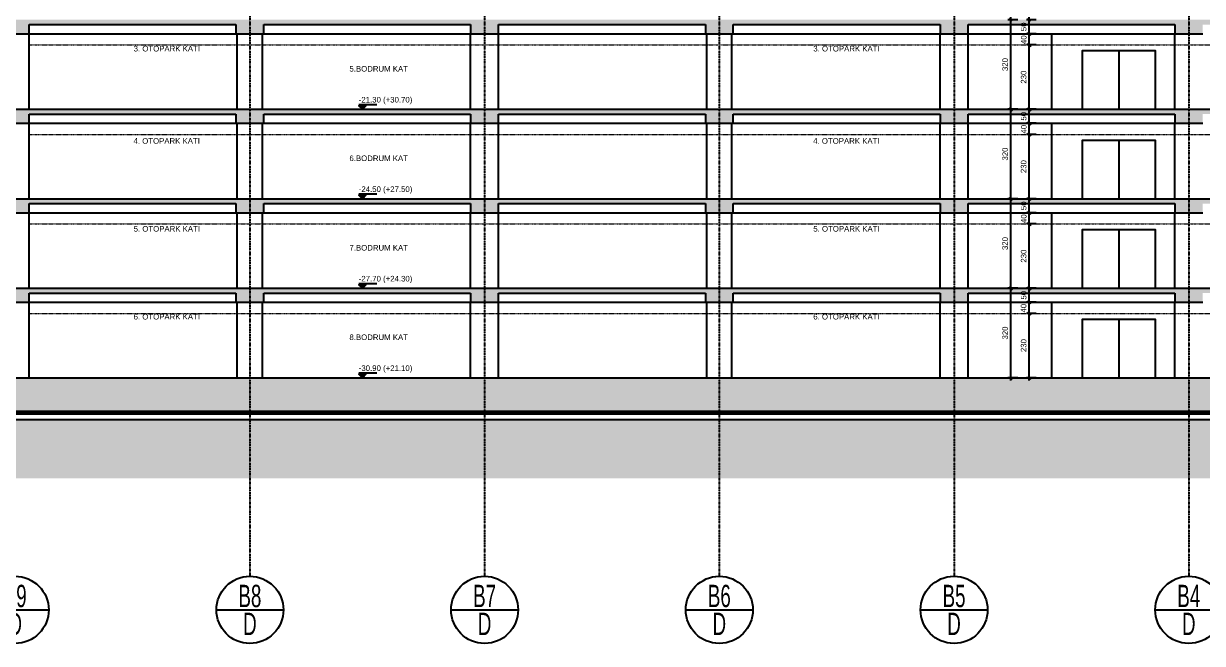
# Model space of a CAD drawing. Header units: centimetres. Extents: x -678439 to 71514, y -426864 to 8594.
# Drawn here: x 62546 to 66765, y 1170 to 3387 of the extents above; entities that cross this region are included whole.
import ezdxf
from ezdxf.enums import TextEntityAlignment as Align

# ---------------------------------------------------------------- set-up
doc = ezdxf.new("R2010")
doc.units = ezdxf.units.CM
doc.header["$LTSCALE"] = 0.01
doc.header["$MEASUREMENT"] = 0
doc.header["$PDMODE"] = 3
for name, pattern in [('$0$CENTER', [50.8, 31.75, -6.35, 6.35, -6.35]), ('HIDDEN', [9.525, 6.35, -3.175]), ('HIDDEN2', [0.1875, 0.125, -0.0625]), ('K5LT_AXLED', [19.5, 15, -1.5, 1.5, -1.5])]:
    doc.linetypes.add(name, pattern=pattern)
doc.layers.get('0').update_dxf_attribs({"lineweight": 0})
doc.layers.get('DefPoints').update_dxf_attribs({"color": 200})
for name, color, linetype in [('$0$V-0_Axis', 8, '$0$CENTER'), ('150714_akslar$0$V-0_Text_Axis_10', 132, 'Continuous'), ('150714_akslar$0$V_DUVAR', 3, 'Continuous'), ('AR-Water Isolation', 1, 'HIDDEN2'), ('V-0_Dimension', 1, 'Continuous'), ('V-0_Elevation_015', 103, 'Continuous'), ('V-0_Elevation_030', 30, 'Continuous'), ('V-0_Hatch_Concrete', 252, 'Continuous'), ('V-0_Notation_Level_500', 2, 'Continuous'), ('V-0_Text_Tr', 7, 'Continuous'), ('V-2_Column', 160, 'Continuous')]:
    doc.layers.add(name, color=color, linetype=linetype)
doc.layers.add('AR-HIDDEN', color=9, linetype='HIDDEN', lineweight=18)
doc.styles.add('150714_akslar$0$VIVA_200', font='arial.ttf', dxfattribs={"width": 0.6, "height": 40})
doc.styles.add('VIVA_100', font='arial.ttf', dxfattribs={"height": 20})
doc.dimstyles.new('VIVA_100', dxfattribs={"dimscale": 10, "dimtxt": 25, "dimasz": 1, "dimexe": 1, "dimexo": 1, "dimgap": 1, "dimtad": 1, "dimdec": 0, "dimzin": 3, "dimdsep": 46, "dimtxsty": 'VIVA_100', "dimblk": 'OBLIQUE', "dimcen": 0, "dimdle": 1, "dimclrd": 256, "dimclre": 256, "dimclrt": 256, "dimadec": 1, "dimazin": 0, "dimtfac": 0.75, "dimtdec": 0, "dimtix": 1, "dimtmove": 2, "dimatfit": 2, "dimldrblk": 'DOT', "dimfxlon": 1, "dimfrac": 1, "dimtolj": 1, "dimtzin": 0, "dimlwd": -1, "dimlwe": -1, "dimarcsym": 0})

# ---------------------------------------------------------------- blocks, each defined once
blk = doc.blocks.new('_OBLIQUE')
at = {"color": 0, "linetype": 'ByBlock'}
blk.add_line((-0.5, -0.5), (0.5, 0.5), dxfattribs=at)
blk = doc.blocks.new('*D170')
at = {"layer": 'DefPoints', "color": 0, "transparency": 16777216}
for p in [(66145.1, 2350), (66407.4, 2350), (66407.4, 2120)]:
    blk.add_point(p, dxfattribs=at)
at = {"layer": 'V-0_Dimension', "transparency": 16777216}
for p, q in [((66170.1, 2350), (66135.1, 2350)), ((66145.1, 2110), (66145.1, 2360)), ((66170.1, 2120), (66135.1, 2120))]:
    blk.add_line(p, q, dxfattribs=at)
at = {"layer": 'V-0_Dimension', "transparency": 16777216, "xscale": 10, "yscale": 10, "zscale": 10}
for p, rotation in [((66145.1, 2350), 90), ((66145.1, 2120), 270)]:
    blk.add_blockref('_OBLIQUE', p, dxfattribs=dict(at, rotation=rotation))
at = {"layer": 'V-0_Dimension', "transparency": 16777216, "insert": (66124.9, 2235), "char_height": 20, "attachment_point": 5, "rotation": 90, "style": 'VIVA_100'}
blk.add_mtext('\\A1;230 ', dxfattribs=at)
blk = doc.blocks.new('_DOT')
blk.add_line((-0.5, 0), (-1, 0))
at = {"const_width": 0.5}
blk.add_lwpolyline([(-0.25, 0, 1), (0.25, 0, 1)], format="xyb", close=True, dxfattribs=at)
blk = doc.blocks.new('*D171')
at = {"layer": 'DefPoints', "color": 0, "transparency": 16777216}
for p in [(66145.1, 2390), (66225.7, 2390), (66225.7, 2350)]:
    blk.add_point(p, dxfattribs=at)
at = {"layer": 'V-0_Dimension', "transparency": 16777216}
for p, q in [((66170.1, 2390), (66135.1, 2390)), ((66145.1, 2340), (66145.1, 2400)), ((66170.1, 2350), (66135.1, 2350))]:
    blk.add_line(p, q, dxfattribs=at)
at = {"layer": 'V-0_Dimension', "transparency": 16777216, "xscale": 10, "yscale": 10, "zscale": 10}
for p, rotation in [((66145.1, 2390), 90), ((66145.1, 2350), 270)]:
    blk.add_blockref('_OBLIQUE', p, dxfattribs=dict(at, rotation=rotation))
at = {"layer": 'V-0_Dimension', "transparency": 16777216, "insert": (66124.6, 2368.7), "char_height": 20, "attachment_point": 5, "rotation": 90, "style": 'VIVA_100'}
blk.add_mtext('\\A1;40 ', dxfattribs=at)
blk = doc.blocks.new('*D172')
at = {"layer": 'DefPoints', "color": 0, "transparency": 16777216}
for p in [(66145.1, 2440), (66225.7, 2440), (66225.7, 2390)]:
    blk.add_point(p, dxfattribs=at)
at = {"layer": 'V-0_Dimension', "transparency": 16777216}
for p, q in [((66145.1, 2380), (66145.1, 2450)), ((66170.1, 2440), (66135.1, 2440)), ((66170.1, 2390), (66135.1, 2390))]:
    blk.add_line(p, q, dxfattribs=at)
at = {"layer": 'V-0_Dimension', "transparency": 16777216, "xscale": 10, "yscale": 10, "zscale": 10}
for p, rotation in [((66145.1, 2440), 90), ((66145.1, 2390), 270)]:
    blk.add_blockref('_OBLIQUE', p, dxfattribs=dict(at, rotation=rotation))
at = {"layer": 'V-0_Dimension', "transparency": 16777216, "insert": (66124.9, 2415), "char_height": 20, "attachment_point": 5, "rotation": 90, "style": 'VIVA_100'}
blk.add_mtext('\\A1;50 ', dxfattribs=at)
blk = doc.blocks.new('*D173')
at = {"layer": 'DefPoints', "color": 0, "transparency": 16777216}
for p in [(66145.1, 2670), (66407.4, 2670), (66225.7, 2440)]:
    blk.add_point(p, dxfattribs=at)
at = {"layer": 'V-0_Dimension', "transparency": 16777216}
for p, q in [((66170.1, 2670), (66135.1, 2670)), ((66145.1, 2430), (66145.1, 2680)), ((66170.1, 2440), (66135.1, 2440))]:
    blk.add_line(p, q, dxfattribs=at)
at = {"layer": 'V-0_Dimension', "transparency": 16777216, "xscale": 10, "yscale": 10, "zscale": 10}
for p, rotation in [((66145.1, 2670), 90), ((66145.1, 2440), 270)]:
    blk.add_blockref('_OBLIQUE', p, dxfattribs=dict(at, rotation=rotation))
at = {"layer": 'V-0_Dimension', "transparency": 16777216, "insert": (66124.9, 2555), "char_height": 20, "attachment_point": 5, "rotation": 90, "style": 'VIVA_100'}
blk.add_mtext('\\A1;230 ', dxfattribs=at)
blk = doc.blocks.new('*D174')
at = {"layer": 'DefPoints', "color": 0, "transparency": 16777216}
for p in [(66145.1, 2710), (66407.4, 2710), (66407.4, 2670)]:
    blk.add_point(p, dxfattribs=at)
at = {"layer": 'V-0_Dimension', "transparency": 16777216}
for p, q in [((66170.1, 2710), (66135.1, 2710)), ((66145.1, 2660), (66145.1, 2720)), ((66170.1, 2670), (66135.1, 2670))]:
    blk.add_line(p, q, dxfattribs=at)
at = {"layer": 'V-0_Dimension', "transparency": 16777216, "xscale": 10, "yscale": 10, "zscale": 10}
for p, rotation in [((66145.1, 2710), 90), ((66145.1, 2670), 270)]:
    blk.add_blockref('_OBLIQUE', p, dxfattribs=dict(at, rotation=rotation))
at = {"layer": 'V-0_Dimension', "transparency": 16777216, "insert": (66125.3, 2688.9), "char_height": 20, "attachment_point": 5, "rotation": 90, "style": 'VIVA_100'}
blk.add_mtext('\\A1;40 ', dxfattribs=at)
blk = doc.blocks.new('*D175')
at = {"layer": 'DefPoints', "color": 0, "transparency": 16777216}
for p in [(66145.1, 2760), (66225.7, 2760), (66407.4, 2710)]:
    blk.add_point(p, dxfattribs=at)
at = {"layer": 'V-0_Dimension', "transparency": 16777216}
for p, q in [((66170.1, 2760), (66135.1, 2760)), ((66145.1, 2700), (66145.1, 2770)), ((66170.1, 2710), (66135.1, 2710))]:
    blk.add_line(p, q, dxfattribs=at)
at = {"layer": 'V-0_Dimension', "transparency": 16777216, "xscale": 10, "yscale": 10, "zscale": 10}
for p, rotation in [((66145.1, 2760), 90), ((66145.1, 2710), 270)]:
    blk.add_blockref('_OBLIQUE', p, dxfattribs=dict(at, rotation=rotation))
at = {"layer": 'V-0_Dimension', "transparency": 16777216, "insert": (66124.9, 2735), "char_height": 20, "attachment_point": 5, "rotation": 90, "style": 'VIVA_100'}
blk.add_mtext('\\A1;50 ', dxfattribs=at)
blk = doc.blocks.new('*D176')
at = {"layer": 'DefPoints', "color": 0, "transparency": 16777216}
for p in [(66078.7, 2440), (66266.6, 2440), (66266.6, 2120)]:
    blk.add_point(p, dxfattribs=at)
at = {"layer": 'V-0_Dimension', "transparency": 16777216}
for p, q in [((66078.7, 2110), (66078.7, 2450)), ((66103.7, 2440), (66068.7, 2440)), ((66103.7, 2120), (66068.7, 2120))]:
    blk.add_line(p, q, dxfattribs=at)
at = {"layer": 'V-0_Dimension', "transparency": 16777216, "xscale": 10, "yscale": 10, "zscale": 10}
for p, rotation in [((66078.7, 2440), 90), ((66078.7, 2120), 270)]:
    blk.add_blockref('_OBLIQUE', p, dxfattribs=dict(at, rotation=rotation))
at = {"layer": 'V-0_Dimension', "transparency": 16777216, "insert": (66058.5, 2280), "char_height": 20, "attachment_point": 5, "rotation": 90, "style": 'VIVA_100'}
blk.add_mtext('\\A1;320 ', dxfattribs=at)
blk = doc.blocks.new('*D177')
at = {"layer": 'DefPoints', "color": 0, "transparency": 16777216}
for p in [(66078.7, 2760), (66266.6, 2760), (66266.6, 2440)]:
    blk.add_point(p, dxfattribs=at)
at = {"layer": 'V-0_Dimension', "transparency": 16777216}
for p, q in [((66103.7, 2760), (66068.7, 2760)), ((66078.7, 2430), (66078.7, 2770)), ((66103.7, 2440), (66068.7, 2440))]:
    blk.add_line(p, q, dxfattribs=at)
at = {"layer": 'V-0_Dimension', "transparency": 16777216, "xscale": 10, "yscale": 10, "zscale": 10}
for p, rotation in [((66078.7, 2760), 90), ((66078.7, 2440), 270)]:
    blk.add_blockref('_OBLIQUE', p, dxfattribs=dict(at, rotation=rotation))
at = {"layer": 'V-0_Dimension', "transparency": 16777216, "insert": (66058.5, 2600), "char_height": 20, "attachment_point": 5, "rotation": 90, "style": 'VIVA_100'}
blk.add_mtext('\\A1;320 ', dxfattribs=at)
blk = doc.blocks.new('150714_akslar$0$V_AKS ETIKET')
at = {"layer": '150714_akslar$0$V-0_Text_Axis_10', "ltscale": 50}
blk.add_line((-60, 60), (60, 60), dxfattribs=at)
blk.add_circle((0, 60), 60, dxfattribs=at)
at = {"layer": '150714_akslar$0$V-0_Text_Axis_10', "style": '150714_akslar$0$VIVA_200', "width": 0.6}
for tag, p in [('AKS', (0, 52.8)), ('BLOK', (0, 2.9))]:
    blk.add_attdef(tag, text='', height=40, dxfattribs=at).set_placement(p, align=Align.BOTTOM_CENTER)
blk = doc.blocks.new('*D182')
at = {"layer": 'DefPoints', "color": 0, "transparency": 16777216}
for p in [(66145.1, 2990), (66407.4, 2990), (66225.7, 2760)]:
    blk.add_point(p, dxfattribs=at)
at = {"layer": 'V-0_Dimension', "transparency": 16777216}
for p, q in [((66145.1, 2750), (66145.1, 3000)), ((66170.1, 2990), (66135.1, 2990)), ((66170.1, 2760), (66135.1, 2760))]:
    blk.add_line(p, q, dxfattribs=at)
at = {"layer": 'V-0_Dimension', "transparency": 16777216, "xscale": 10, "yscale": 10, "zscale": 10}
for p, rotation in [((66145.1, 2990), 90), ((66145.1, 2760), 270)]:
    blk.add_blockref('_OBLIQUE', p, dxfattribs=dict(at, rotation=rotation))
at = {"layer": 'V-0_Dimension', "transparency": 16777216, "insert": (66124.9, 2875), "char_height": 20, "attachment_point": 5, "rotation": 90, "style": 'VIVA_100'}
blk.add_mtext('\\A1;230 ', dxfattribs=at)
blk = doc.blocks.new('*D183')
at = {"layer": 'DefPoints', "color": 0, "transparency": 16777216}
for p in [(66145.1, 3030), (66407.4, 3030), (66407.4, 2990)]:
    blk.add_point(p, dxfattribs=at)
at = {"layer": 'V-0_Dimension', "transparency": 16777216}
for p, q in [((66145.1, 2980), (66145.1, 3040)), ((66170.1, 3030), (66135.1, 3030)), ((66170.1, 2990), (66135.1, 2990))]:
    blk.add_line(p, q, dxfattribs=at)
at = {"layer": 'V-0_Dimension', "transparency": 16777216, "xscale": 10, "yscale": 10, "zscale": 10}
for p, rotation in [((66145.1, 3030), 90), ((66145.1, 2990), 270)]:
    blk.add_blockref('_OBLIQUE', p, dxfattribs=dict(at, rotation=rotation))
at = {"layer": 'V-0_Dimension', "transparency": 16777216, "insert": (66125.3, 3008.9), "char_height": 20, "attachment_point": 5, "rotation": 90, "style": 'VIVA_100'}
blk.add_mtext('\\A1;40 ', dxfattribs=at)
blk = doc.blocks.new('*D184')
at = {"layer": 'DefPoints', "color": 0, "transparency": 16777216}
for p in [(66145.1, 3080), (66225.7, 3080), (66225.7, 3030)]:
    blk.add_point(p, dxfattribs=at)
at = {"layer": 'V-0_Dimension', "transparency": 16777216}
for p, q in [((66170.1, 3080), (66135.1, 3080)), ((66145.1, 3020), (66145.1, 3090)), ((66170.1, 3030), (66135.1, 3030))]:
    blk.add_line(p, q, dxfattribs=at)
at = {"layer": 'V-0_Dimension', "transparency": 16777216, "xscale": 10, "yscale": 10, "zscale": 10}
for p, rotation in [((66145.1, 3080), 90), ((66145.1, 3030), 270)]:
    blk.add_blockref('_OBLIQUE', p, dxfattribs=dict(at, rotation=rotation))
at = {"layer": 'V-0_Dimension', "transparency": 16777216, "insert": (66124.9, 3055), "char_height": 20, "attachment_point": 5, "rotation": 90, "style": 'VIVA_100'}
blk.add_mtext('\\A1;50 ', dxfattribs=at)
blk = doc.blocks.new('*D185')
at = {"layer": 'DefPoints', "color": 0, "transparency": 16777216}
for p in [(66078.7, 3080), (66266.6, 3080), (66266.6, 2760)]:
    blk.add_point(p, dxfattribs=at)
at = {"layer": 'V-0_Dimension', "transparency": 16777216}
for p, q in [((66103.7, 3080), (66068.7, 3080)), ((66078.7, 2750), (66078.7, 3090)), ((66103.7, 2760), (66068.7, 2760))]:
    blk.add_line(p, q, dxfattribs=at)
at = {"layer": 'V-0_Dimension', "transparency": 16777216, "xscale": 10, "yscale": 10, "zscale": 10}
for p, rotation in [((66078.7, 3080), 90), ((66078.7, 2760), 270)]:
    blk.add_blockref('_OBLIQUE', p, dxfattribs=dict(at, rotation=rotation))
at = {"layer": 'V-0_Dimension', "transparency": 16777216, "insert": (66058.5, 2920), "char_height": 20, "attachment_point": 5, "rotation": 90, "style": 'VIVA_100'}
blk.add_mtext('\\A1;320 ', dxfattribs=at)
blk = doc.blocks.new('*D186')
at = {"layer": 'DefPoints', "color": 0, "transparency": 16777216}
for p in [(66145.1, 3310), (66407.4, 3310), (66225.7, 3080)]:
    blk.add_point(p, dxfattribs=at)
at = {"layer": 'V-0_Dimension', "transparency": 16777216}
for p, q in [((66170.1, 3310), (66135.1, 3310)), ((66145.1, 3070), (66145.1, 3320)), ((66170.1, 3080), (66135.1, 3080))]:
    blk.add_line(p, q, dxfattribs=at)
at = {"layer": 'V-0_Dimension', "transparency": 16777216, "xscale": 10, "yscale": 10, "zscale": 10}
for p, rotation in [((66145.1, 3310), 90), ((66145.1, 3080), 270)]:
    blk.add_blockref('_OBLIQUE', p, dxfattribs=dict(at, rotation=rotation))
at = {"layer": 'V-0_Dimension', "transparency": 16777216, "insert": (66124.9, 3195), "char_height": 20, "attachment_point": 5, "rotation": 90, "style": 'VIVA_100'}
blk.add_mtext('\\A1;230 ', dxfattribs=at)
blk = doc.blocks.new('*D187')
at = {"layer": 'DefPoints', "color": 0, "transparency": 16777216}
for p in [(66145.1, 3350), (66407.4, 3350), (66407.4, 3310)]:
    blk.add_point(p, dxfattribs=at)
at = {"layer": 'V-0_Dimension', "transparency": 16777216}
for p, q in [((66170.1, 3350), (66135.1, 3350)), ((66145.1, 3300), (66145.1, 3360)), ((66170.1, 3310), (66135.1, 3310))]:
    blk.add_line(p, q, dxfattribs=at)
at = {"layer": 'V-0_Dimension', "transparency": 16777216, "xscale": 10, "yscale": 10, "zscale": 10}
for p, rotation in [((66145.1, 3350), 90), ((66145.1, 3310), 270)]:
    blk.add_blockref('_OBLIQUE', p, dxfattribs=dict(at, rotation=rotation))
at = {"layer": 'V-0_Dimension', "transparency": 16777216, "insert": (66125.3, 3328.9), "char_height": 20, "attachment_point": 5, "rotation": 90, "style": 'VIVA_100'}
blk.add_mtext('\\A1;40 ', dxfattribs=at)
blk = doc.blocks.new('*D188')
at = {"layer": 'DefPoints', "color": 0, "transparency": 16777216}
for p in [(66145.1, 3400), (66397.4, 3400), (66407.4, 3350)]:
    blk.add_point(p, dxfattribs=at)
at = {"layer": 'V-0_Dimension', "transparency": 16777216}
for p, q in [((66170.1, 3400), (66135.1, 3400)), ((66145.1, 3340), (66145.1, 3410)), ((66170.1, 3350), (66135.1, 3350))]:
    blk.add_line(p, q, dxfattribs=at)
at = {"layer": 'V-0_Dimension', "transparency": 16777216, "xscale": 10, "yscale": 10, "zscale": 10}
for p, rotation in [((66145.1, 3400), 90), ((66145.1, 3350), 270)]:
    blk.add_blockref('_OBLIQUE', p, dxfattribs=dict(at, rotation=rotation))
at = {"layer": 'V-0_Dimension', "transparency": 16777216, "insert": (66124.9, 3375), "char_height": 20, "attachment_point": 5, "rotation": 90, "style": 'VIVA_100'}
blk.add_mtext('\\A1;50 ', dxfattribs=at)
blk = doc.blocks.new('*D189')
at = {"layer": 'DefPoints', "color": 0, "transparency": 16777216}
for p in [(66078.7, 3400), (66266.6, 3400), (66266.6, 3080)]:
    blk.add_point(p, dxfattribs=at)
at = {"layer": 'V-0_Dimension', "transparency": 16777216}
for p, q in [((66103.7, 3400), (66068.7, 3400)), ((66078.7, 3070), (66078.7, 3410)), ((66103.7, 3080), (66068.7, 3080))]:
    blk.add_line(p, q, dxfattribs=at)
at = {"layer": 'V-0_Dimension', "transparency": 16777216, "xscale": 10, "yscale": 10, "zscale": 10}
for p, rotation in [((66078.7, 3400), 90), ((66078.7, 3080), 270)]:
    blk.add_blockref('_OBLIQUE', p, dxfattribs=dict(at, rotation=rotation))
at = {"layer": 'V-0_Dimension', "transparency": 16777216, "insert": (66058.5, 3240), "char_height": 20, "attachment_point": 5, "rotation": 90, "style": 'VIVA_100'}
blk.add_mtext('\\A1;320 ', dxfattribs=at)
blk = doc.blocks.new('*U287')
blk.add_hatch(color=256).paths.add_polyline_path([(12.8, 12.8), (-12.8, 12.8), (0, 0)])
for p, q in [((-12.8, 17.4), (52.2, 17.4)), ((0, 0), (50.4, 0))]:
    blk.add_line(p, q)
blk.add_lwpolyline([(0, 0), (-12.8, 12.8), (12.8, 12.8)], close=True)
at = {"style": 'VIVA_100'}
blk.add_attdef('%%P0.00', (-12.8, 24.3), '', height=20, dxfattribs=at)
blk = doc.blocks.new('kot-a-a')
at = {"layer": 'V-0_Notation_Level_500', "transparency": 33554687}
for p, values in [((8477.6, 3070), {'%%P0.00': '-21.30 (+30.70)'}), ((8477.6, 2750), {'%%P0.00': '-24.50 (+27.50)'}), ((8477.6, 2430), {'%%P0.00': '-27.70 (+24.30)'}), ((8477.6, 2110), {'%%P0.00': '-30.90 (+21.10)'})]:
    blk.add_blockref('*U287', p, dxfattribs=at).add_auto_attribs(values)

msp = doc.modelspace()

# ---------------------------------------------------------------- hatches: boundary and pattern name
at = {"ltscale": 0.3}
h = msp.add_hatch(dxfattribs=at)
h.set_pattern_fill('EARTH', color=16, scale=10)
h.set_pattern_definition([(3e-14, (9857.923, -12588.464), (63.5, 63.5), [63.5, -63.5]), (3e-14, (9857.923, -12564.65), (63.5, 63.5), [63.5, -63.5]), (3e-14, (9857.923, -12540.84), (63.5, 63.5), [63.5, -63.5]), (90, (9865.86, -12532.9), (-63.5, 63.5), [63.5, -63.5]), (90, (9889.673, -12532.9), (-63.5, 63.5), [63.5, -63.5]), (90, (9913.486, -12532.9), (-63.5, 63.5), [63.5, -63.5])])
h.paths.add_polyline_path([(71514.4, 4663.6), (70181.2, 4663.6), (70181.2, 1990), (70231.2, 1990), (70231.2, 1970), (59652.6, 1970), (59652.6, 1760), (70431.2, 1760), (70431.2, 4502.7), (70624, 4500), (71514.4, 4500)])
at = {"layer": 'V-0_Hatch_Concrete', "transparency": 33554534}
h = msp.add_hatch(color=256, dxfattribs=at)
h.dxf.hatch_style = 1
h.paths.add_polyline_path([(70181.2, 2287.1), (70141.2, 2287.1), (70141.2, 2120), (59652.6, 2120), (59652.6, 2000), (70181.2, 2000)])
h.paths.add_polyline_path([(69295.7, 2423), (70101.2, 2423), (70101.2, 2390), (70141.2, 2390), (70141.2, 2287.1), (70181.2, 2287.1), (70181.2, 2592), (70141.2, 2592), (70141.2, 2440), (62515.7, 2440), (59652.6, 2440), (59652.6, 2423), (60406.2, 2423), (60406.2, 2390), (60486.2, 2390), (60486.2, 2423), (60785.7, 2423), (60785.7, 2390), (60885.7, 2390), (60885.7, 2423), (61635.7, 2423), (61635.7, 2390), (61715.7, 2390), (61715.7, 2423), (62465.7, 2423), (62465.7, 2390), (62515.7, 2390), (62565.7, 2390), (62565.7, 2423), (63305.7, 2423), (63305.7, 2390), (63405.7, 2390), (63405.7, 2423), (64145.7, 2423), (64145.7, 2390), (64245.7, 2390), (64245.7, 2423), (64985.7, 2423), (64985.7, 2390), (65085.7, 2390), (65085.7, 2423), (65825.7, 2423), (65825.7, 2390), (65925.7, 2390), (65925.7, 2423), (66665.7, 2423), (66665.7, 2390), (66765.7, 2390), (66765.7, 2423), (67505.7, 2423), (67505.7, 2390), (67605.7, 2390), (67605.7, 2423), (68345.7, 2423), (68345.7, 2390), (68445.7, 2390), (68445.7, 2423), (69195.7, 2423), (69195.7, 2390), (69295.7, 2390)])
h.paths.add_polyline_path([(69295.7, 2743), (70101.2, 2743), (70101.2, 2710), (70141.2, 2710), (70141.2, 2592), (70181.2, 2592), (70181.2, 2906.7), (70141.2, 2906.7), (70141.2, 2760), (62515.7, 2760), (59652.6, 2760), (59652.6, 2743), (60406.2, 2743), (60406.2, 2710), (60486.2, 2710), (60486.2, 2743), (60785.7, 2743), (60785.7, 2710), (60885.7, 2710), (60885.7, 2743), (61195.7, 2743), (61635.7, 2743), (61635.7, 2710), (61715.7, 2710), (61715.7, 2743), (62465.7, 2743), (62465.7, 2710), (62515.7, 2710), (62565.7, 2710), (62565.7, 2743), (63305.7, 2743), (63305.7, 2710), (63405.7, 2710), (63405.7, 2743), (64145.7, 2743), (64145.7, 2710), (64245.7, 2710), (64245.7, 2743), (64985.7, 2743), (64985.7, 2710), (65085.7, 2710), (65085.7, 2743), (65825.7, 2743), (65825.7, 2710), (65925.7, 2710), (65925.7, 2743), (66665.7, 2743), (66665.7, 2710), (66765.7, 2710), (66765.7, 2743), (67505.7, 2743), (67505.7, 2710), (67605.7, 2710), (67605.7, 2743), (68345.7, 2743), (68345.7, 2710), (68445.7, 2710), (68445.7, 2743), (69195.7, 2743), (69195.7, 2710), (69295.7, 2710)])
h.paths.add_polyline_path([(69295.7, 3063), (70101.2, 3063), (70101.2, 3030), (70141.2, 3030), (70141.2, 2906.7), (70181.2, 2906.7), (70181.2, 3298.2), (70141.2, 3298.2), (70141.2, 3080), (62515.7, 3080), (59652.6, 3080), (59652.6, 3063), (60406.2, 3063), (60406.2, 3030), (60486.2, 3030), (60486.2, 3063), (60795.7, 3063), (60795.7, 3030), (60875.7, 3030), (60875.7, 3063), (61635.7, 3063), (61635.7, 3030), (61715.7, 3030), (61715.7, 3063), (62465.7, 3063), (62465.7, 3030), (62515.7, 3030), (62565.7, 3030), (62565.7, 3063), (63305.7, 3063), (63305.7, 3030), (63405.7, 3030), (63405.7, 3063), (64145.7, 3063), (64145.7, 3030), (64245.7, 3030), (64245.7, 3063), (64985.7, 3063), (64985.7, 3030), (65085.7, 3030), (65085.7, 3063), (65825.7, 3063), (65825.7, 3030), (65925.7, 3030), (65925.7, 3063), (66665.7, 3063), (66665.7, 3030), (66765.7, 3030), (66765.7, 3063), (67505.7, 3063), (67505.7, 3030), (67605.7, 3030), (67605.7, 3063), (68345.7, 3063), (68345.7, 3030), (68445.7, 3030), (68445.7, 3063), (69195.7, 3063), (69195.7, 3030), (69295.7, 3030)])
h.paths.add_polyline_path([(69295.7, 3383), (70101.2, 3383), (70101.2, 3350), (70141.2, 3350), (70141.2, 3298.2), (70181.2, 3298.2), (70181.2, 3917.7), (70141.2, 3917.7), (70141.2, 3720), (69172.7, 3720), (69172.7, 3670), (69262.7, 3670), (69262.7, 3703), (70101.2, 3703), (70101.2, 3670), (70141.2, 3670), (70141.2, 3400), (62515.7, 3400), (59652.6, 3400), (59652.6, 3383), (60406.2, 3383), (60406.2, 3350), (60486.2, 3350), (60486.2, 3383), (60795.7, 3383), (60795.7, 3350), (60875.7, 3350), (60875.7, 3383), (61635.7, 3383), (61635.7, 3350), (61715.7, 3350), (61715.7, 3383), (62465.7, 3383), (62465.7, 3350), (62515.7, 3350), (62565.7, 3350), (62565.7, 3383), (63305.7, 3383), (63305.7, 3350), (63405.7, 3350), (63405.7, 3383), (64145.7, 3383), (64145.7, 3350), (64245.7, 3350), (64245.7, 3383), (64985.7, 3383), (64985.7, 3350), (65085.7, 3350), (65085.7, 3383), (65825.7, 3383), (65825.7, 3350), (65925.7, 3350), (65925.7, 3383), (66665.7, 3383), (66665.7, 3350), (66765.7, 3350), (66765.7, 3383), (67505.7, 3383), (67505.7, 3350), (67605.7, 3350), (67605.7, 3383), (68345.7, 3383), (68345.7, 3350), (68445.7, 3350), (68445.7, 3383), (69195.7, 3383), (69195.7, 3350), (69295.7, 3350)])

# ---------------------------------------------------------------- linework, layer by layer
at = {"layer": '$0$V-0_Axis'}
for p, q in [((63355.7, 8337.5), (63355.7, 1410)), ((64195.7, 8337.5), (64195.7, 1410)), ((65035.7, 8337.5), (65035.7, 1410)), ((65875.7, 8337.5), (65875.7, 1410)), ((66715.7, 8337.5), (66715.7, 1410))]:
    msp.add_line(p, q, dxfattribs=at)
at = {"layer": 'AR-HIDDEN', "color": 1, "linetype": 'K5LT_AXLED', "transparency": 33554687}
for points in [[(62565.7, 3310), (70101.2, 3310)], [(62565.7, 2990), (70141.2, 2990)], [(62565.7, 2670), (70141.2, 2670)], [(62565.7, 2350), (70141.2, 2350)]]:
    msp.add_lwpolyline(points, dxfattribs=at)
at = {"layer": 'AR-Water Isolation', "ltscale": 6, "const_width": 0.3}
msp.add_lwpolyline([(68675.9, 4900), (68675.9, 4763.1), (68680.8, 4758.1), (70181.3, 4743.1), (70181.3, 1992.9), (59652.6, 1992.9)], dxfattribs=at)
at = {"layer": 'AR-Water Isolation', "linetype": 'Continuous', "ltscale": 2.5}
msp.add_lwpolyline([(68676, 4900), (68676, 4763.1), (68680.8, 4758.2), (70181.5, 4743.2), (70181.5, 1992.7), (59652.6, 1992.7)], dxfattribs=at)
at = {"layer": 'V-0_Elevation_015', "ltscale": 0.3}
for p, q in [((62565.7, 3080), (62565.7, 3350)), ((62565.7, 3350), (63305.7, 3350)), ((63310.7, 3080), (63310.7, 3350)), ((63400.7, 3080), (63400.7, 3350)), ((63405.7, 3350), (64145.7, 3350)), ((64145.7, 3080), (64145.7, 3350)), ((64245.7, 3080), (64245.7, 3350)), ((64245.7, 3350), (64985.7, 3350)), ((64990.7, 3080), (64990.7, 3350)), ((65080.7, 3080), (65080.7, 3350)), ((65085.7, 3350), (65825.7, 3350)), ((65825.7, 3080), (65825.7, 3350)), ((65925.7, 3080), (65925.7, 3350)), ((65925.7, 3350), (66665.7, 3350)), ((66665.7, 3080), (66665.7, 3350)), ((62565.7, 2760), (62565.7, 3030)), ((62565.7, 3030), (63305.7, 3030)), ((63310.7, 2760), (63310.7, 3030)), ((63400.7, 2760), (63400.7, 3030)), ((63405.7, 3030), (64145.7, 3030)), ((64145.7, 2760), (64145.7, 3030)), ((64245.7, 2760), (64245.7, 3030)), ((64245.7, 3030), (64985.7, 3030)), ((64990.7, 2760), (64990.7, 3030)), ((65080.7, 2760), (65080.7, 3030)), ((65085.7, 3030), (65825.7, 3030)), ((65825.7, 2760), (65825.7, 3030)), ((65925.7, 2760), (65925.7, 3030)), ((65925.7, 3030), (66665.7, 3030)), ((66665.7, 2760), (66665.7, 3030)), ((62565.7, 2710), (63305.7, 2710)), ((62565.7, 2440), (62565.7, 2710)), ((63310.7, 2440), (63310.7, 2710)), ((63400.7, 2440), (63400.7, 2710)), ((63405.7, 2710), (64145.7, 2710)), ((64145.7, 2440), (64145.7, 2710)), ((64245.7, 2440), (64245.7, 2710)), ((64245.7, 2710), (64985.7, 2710)), ((64990.7, 2440), (64990.7, 2710)), ((65080.7, 2440), (65080.7, 2710)), ((65085.7, 2710), (65825.7, 2710)), ((65825.7, 2440), (65825.7, 2710)), ((65925.7, 2440), (65925.7, 2710)), ((65925.7, 2710), (66665.7, 2710)), ((66665.7, 2440), (66665.7, 2710)), ((62565.7, 2120), (62565.7, 2390)), ((62565.7, 2390), (63305.7, 2390)), ((63310.7, 2120), (63310.7, 2390)), ((63400.7, 2120), (63400.7, 2390)), ((63405.7, 2390), (64145.7, 2390)), ((64145.7, 2120), (64145.7, 2390)), ((64245.7, 2120), (64245.7, 2390)), ((64245.7, 2390), (64985.7, 2390)), ((64990.7, 2120), (64990.7, 2390)), ((65080.7, 2120), (65080.7, 2390)), ((65085.7, 2390), (65825.7, 2390)), ((65825.7, 2120), (65825.7, 2390)), ((65925.7, 2120), (65925.7, 2390)), ((65925.7, 2390), (66665.7, 2390)), ((66665.7, 2120), (66665.7, 2390))]:
    msp.add_line(p, q, dxfattribs=at)
at = {"layer": 'V-0_Elevation_030', "ltscale": 200, "transparency": 33554687}
for p, q in [((66225.7, 3080), (66225.7, 3350)), ((66465.7, 3290), (66465.7, 3080)), ((66225.7, 2760), (66225.7, 3030)), ((66465.7, 2970), (66465.7, 2760)), ((66225.7, 2440), (66225.7, 2710)), ((66465.7, 2650), (66465.7, 2440)), ((66225.7, 2120), (66225.7, 2390)), ((66465.7, 2330), (66465.7, 2120))]:
    msp.add_line(p, q, dxfattribs=at)
for points in [[(66335.7, 3080), (66335.7, 3290), (66595.7, 3290), (66595.7, 3080)], [(66335.7, 2760), (66335.7, 2970), (66595.7, 2970), (66595.7, 2760)], [(66335.7, 2440), (66335.7, 2650), (66595.7, 2650), (66595.7, 2440)], [(66335.7, 2120), (66335.7, 2330), (66595.7, 2330), (66595.7, 2120)]]:
    msp.add_lwpolyline(points, dxfattribs=at)
at = {"layer": 'V-2_Column', "ltscale": 200, "transparency": 33554687}
for p, q in [((62565.7, 3350), (62565.7, 3383)), ((62565.7, 3383), (63305.7, 3383)), ((63305.7, 3383), (63305.7, 3350)), ((63405.7, 3350), (63405.7, 3383)), ((63405.7, 3383), (64145.7, 3383)), ((64145.7, 3383), (64145.7, 3350)), ((64245.7, 3350), (64245.7, 3383)), ((64245.7, 3383), (64985.7, 3383)), ((64985.7, 3383), (64985.7, 3350)), ((65085.7, 3350), (65085.7, 3383)), ((65085.7, 3383), (65825.7, 3383)), ((65825.7, 3383), (65825.7, 3350)), ((65925.7, 3350), (65925.7, 3383)), ((65925.7, 3383), (66665.7, 3383)), ((66665.7, 3383), (66665.7, 3350)), ((62515.7, 3350), (62565.7, 3350)), ((63305.7, 3350), (63405.7, 3350)), ((64145.7, 3350), (64245.7, 3350)), ((64985.7, 3350), (65085.7, 3350)), ((65825.7, 3350), (65925.7, 3350)), ((66665.7, 3350), (66765.7, 3350)), ((62565.7, 3030), (62565.7, 3063)), ((62565.7, 3063), (63305.7, 3063)), ((63305.7, 3063), (63305.7, 3030)), ((63405.7, 3030), (63405.7, 3063)), ((63405.7, 3063), (64145.7, 3063)), ((64145.7, 3063), (64145.7, 3030)), ((64245.7, 3030), (64245.7, 3063)), ((64245.7, 3063), (64985.7, 3063)), ((64985.7, 3063), (64985.7, 3030)), ((65085.7, 3030), (65085.7, 3063)), ((65085.7, 3063), (65825.7, 3063)), ((65825.7, 3063), (65825.7, 3030)), ((65925.7, 3030), (65925.7, 3063)), ((65925.7, 3063), (66665.7, 3063)), ((66665.7, 3063), (66665.7, 3030)), ((62515.7, 3030), (62565.7, 3030)), ((63305.7, 3030), (63405.7, 3030)), ((64145.7, 3030), (64245.7, 3030)), ((64985.7, 3030), (65085.7, 3030)), ((65825.7, 3030), (65925.7, 3030)), ((66665.7, 3030), (66765.7, 3030)), ((62565.7, 2710), (62565.7, 2743)), ((62565.7, 2743), (63305.7, 2743)), ((63305.7, 2743), (63305.7, 2710)), ((63405.7, 2710), (63405.7, 2743)), ((63405.7, 2743), (64145.7, 2743)), ((64145.7, 2743), (64145.7, 2710)), ((64245.7, 2710), (64245.7, 2743)), ((64245.7, 2743), (64985.7, 2743)), ((64985.7, 2743), (64985.7, 2710)), ((65085.7, 2710), (65085.7, 2743)), ((65085.7, 2743), (65825.7, 2743)), ((65825.7, 2743), (65825.7, 2710)), ((65925.7, 2710), (65925.7, 2743)), ((65925.7, 2743), (66665.7, 2743)), ((66665.7, 2743), (66665.7, 2710)), ((62515.7, 2710), (62565.7, 2710)), ((63305.7, 2710), (63405.7, 2710)), ((64145.7, 2710), (64245.7, 2710)), ((64985.7, 2710), (65085.7, 2710)), ((65825.7, 2710), (65925.7, 2710)), ((66665.7, 2710), (66765.7, 2710)), ((62565.7, 2390), (62565.7, 2423)), ((62565.7, 2423), (63305.7, 2423)), ((63305.7, 2423), (63305.7, 2390)), ((63405.7, 2390), (63405.7, 2423)), ((63405.7, 2423), (64145.7, 2423)), ((64145.7, 2423), (64145.7, 2390)), ((64245.7, 2390), (64245.7, 2423)), ((64245.7, 2423), (64985.7, 2423)), ((64985.7, 2423), (64985.7, 2390)), ((65085.7, 2390), (65085.7, 2423)), ((65085.7, 2423), (65825.7, 2423)), ((65825.7, 2423), (65825.7, 2390)), ((65925.7, 2390), (65925.7, 2423)), ((65925.7, 2423), (66665.7, 2423)), ((66665.7, 2423), (66665.7, 2390)), ((62515.7, 2390), (62565.7, 2390)), ((63305.7, 2390), (63405.7, 2390)), ((64145.7, 2390), (64245.7, 2390)), ((64985.7, 2390), (65085.7, 2390)), ((65825.7, 2390), (65925.7, 2390)), ((66665.7, 2390), (66765.7, 2390))]:
    msp.add_line(p, q, dxfattribs=at)
for points in [[(62515.7, 3080), (70141.2, 3080)], [(62515.7, 2760), (70141.2, 2760)], [(62515.7, 2440), (70141.2, 2440)], [(59652.6, 2120), (70141.2, 2120)], [(59652.6, 2000), (70181.2, 2000)], [(70201.2, 1990), (59652.6, 1990)], [(70201.2, 1970), (59652.6, 1970)]]:
    msp.add_lwpolyline(points, dxfattribs=at)

# ---------------------------------------------------------------- block references
at = {"layer": '150714_akslar$0$V_DUVAR', "transparency": 33554687, "xscale": 2, "yscale": 2, "zscale": 2}
for p, values in [((62515.7, 1170), {'BLOK': 'D', 'AKS': 'B9'}), ((63355.7, 1170), {'BLOK': 'D', 'AKS': 'B8'}), ((64195.7, 1170), {'BLOK': 'D', 'AKS': 'B7'}), ((65035.7, 1170), {'BLOK': 'D', 'AKS': 'B6'}), ((65875.7, 1170), {'BLOK': 'D', 'AKS': 'B5'}), ((66715.7, 1170), {'BLOK': 'D', 'AKS': 'B4'})]:
    msp.add_blockref('150714_akslar$0$V_AKS ETIKET', p, dxfattribs=at).add_auto_attribs(values)
at = {"layer": 'V-0_Notation_Level_500'}
msp.add_blockref('kot-a-a', (55280.5, 10), dxfattribs=at)

# ---------------------------------------------------------------- texts
at = {"layer": 'V-0_Text_Tr', "char_height": 20, "attachment_point": 1, "rotation": 0.009, "style": 'VIVA_100'}
for s, insert in [('\\pi90.2,l80,t230.2;3. OTOPARK KATI', (62769.4, 3306.8)), ('\\pi90.2,l80,t230.2;3. OTOPARK KATI', (65201.8, 3306.8)), ('\\pi103.2,l80,t243.2;5.BODRUM KAT', (63528.7, 3234.8)), ('\\pi89.79,l80,t229.79;4. OTOPARK KATI', (62769.4, 2976.8)), ('\\pi89.79,l80,t229.79;4. OTOPARK KATI', (65201.8, 2976.8)), ('\\pi103.15,l80,t243.15;6.BODRUM KAT', (63528.7, 2914.8)), ('\\pi90.193,l80,t230.19;5. OTOPARK KATI', (62769.4, 2662.6)), ('\\pi90.193,l80,t230.19;5. OTOPARK KATI', (65201.8, 2662.6)), ('\\pi103.28,l80,t243.28;7.BODRUM KAT', (63528.7, 2594.8)), ('\\pi90.138,l80,t230.14;6. OTOPARK KATI', (62769.4, 2348.3)), ('\\pi90.138,l80,t230.14;6. OTOPARK KATI', (65201.8, 2348.3)), ('\\pi103.19,l80,t243.19;8.BODRUM KAT', (63528.7, 2274.8))]:
    msp.add_mtext_dynamic_manual_height_columns(s, width=554.26, gutter_width=1000, heights=[240.4], dxfattribs=dict(at, insert=insert))

# ---------------------------------------------------------------- dimensions: what is measured, and where the dimension line sits
at = {"layer": 'V-0_Dimension'}
for base, p1, p2, picture, middle in [((66078.7, 3400), (66266.6, 3080), (66266.6, 3400), '*D189', (66058.5, 3240)), ((66145.1, 3400), (66407.4, 3350), (66397.4, 3400), '*D188', (66124.9, 3375)), ((66145.1, 3310), (66225.7, 3080), (66407.4, 3310), '*D186', (66124.9, 3195)), ((66078.7, 3080), (66266.6, 2760), (66266.6, 3080), '*D185', (66058.5, 2920)), ((66145.1, 3080), (66225.7, 3030), (66225.7, 3080), '*D184', (66124.9, 3055)), ((66145.1, 2990), (66225.7, 2760), (66407.4, 2990), '*D182', (66124.9, 2875)), ((66078.7, 2760), (66266.6, 2440), (66266.6, 2760), '*D177', (66058.5, 2600)), ((66145.1, 2760), (66407.4, 2710), (66225.7, 2760), '*D175', (66124.9, 2735)), ((66145.1, 2670), (66225.7, 2440), (66407.4, 2670), '*D173', (66124.9, 2555)), ((66078.7, 2440), (66266.6, 2120), (66266.6, 2440), '*D176', (66058.5, 2280)), ((66145.1, 2440), (66225.7, 2390), (66225.7, 2440), '*D172', (66124.9, 2415)), ((66145.1, 2350), (66407.4, 2120), (66407.4, 2350), '*D170', (66124.9, 2235))]:
    dim = msp.add_linear_dim(base=base, p1=p1, p2=p2, angle=90, dimstyle='VIVA_100', override={"dimpost": ' '}, dxfattribs=at)
    dim.commit()
    dim.dimension.update_dxf_attribs({"geometry": picture, "text_midpoint": middle})
for base, p1, p2, picture, middle in [((66145.1, 3350), (66407.4, 3310), (66407.4, 3350), '*D187', (66125.3, 3328.9)), ((66145.1, 3030), (66407.4, 2990), (66407.4, 3030), '*D183', (66125.3, 3008.9)), ((66145.1, 2710), (66407.4, 2670), (66407.4, 2710), '*D174', (66125.3, 2688.9)), ((66145.1, 2390), (66225.7, 2350), (66225.7, 2390), '*D171', (66124.6, 2368.7))]:
    dim = msp.add_linear_dim(base=base, p1=p1, p2=p2, angle=90, dimstyle='VIVA_100', override={"dimpost": ' '}, dxfattribs=at)
    dim.commit()
    dim.dimension.update_dxf_attribs({"geometry": picture, "text_midpoint": middle, "dimtype": 160})

doc.saveas('drawing.dxf')
